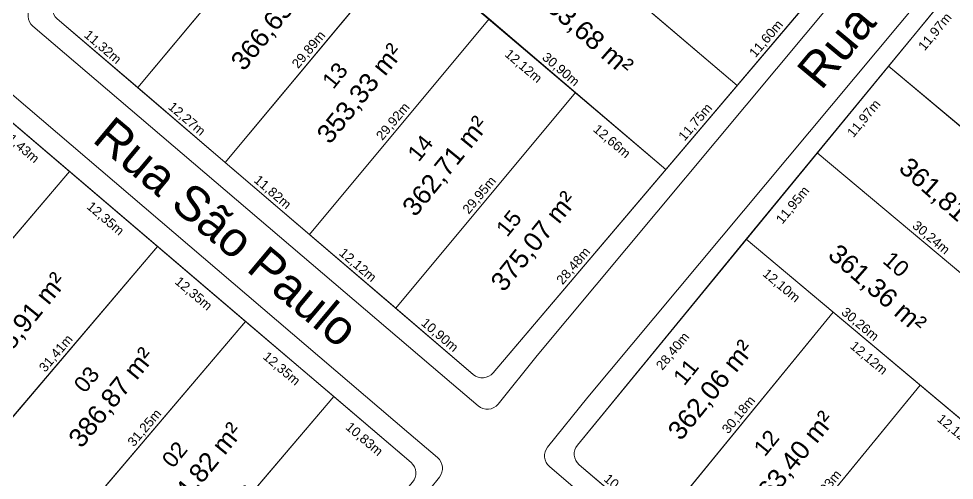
# Model space of a CAD drawing. Header units: metres. Extents: x 3808 to 8215, y 2374 to 6187.
# Drawn here: x 5240.5 to 5340.4, y 3562.7 to 3612 of the extents above; entities that cross this region are included whole.
import ezdxf

# ---------------------------------------------------------------- set-up
doc = ezdxf.new("R2010")
doc.units = ezdxf.units.M
for name, color, linetype in [('Areas Lotes', 1, 'Continuous'), ('Calçada', 8, 'Continuous'), ('COTAS', 7, 'Continuous'), ('Lote', 7, 'Continuous'), ('Nome das Ruas', 7, 'Continuous'), ('Nº Lote', 7, 'Continuous'), ('quadras', 7, 'Continuous')]:
    doc.layers.add(name, color=color, linetype=linetype)
doc.styles.add('Arial', font='arial.ttf')
doc.dimstyles.new('Copy(2) of ISO-25', dxfattribs={"dimtxt": 1, "dimasz": 2.5, "dimexe": 1.25, "dimexo": 0.625, "dimgap": 0.2, "dimtad": 1, "dimtoh": 1, "dimlfac": 1, "dimzin": 1, "dimtxsty": 'Arial', "dimblk": 'NONE', "dimcen": 0, "dimse1": 1, "dimse2": 1, "dimsd1": 1, "dimsd2": 1, "dimclrt": 256, "dimaunit": 1, "dimadec": 3, "dimazin": 0, "dimtfac": 1, "dimtmove": 0, "dimatfit": 3, "dimldrblk": 'NONE', "dimfxl": 1, "dimtolj": 1, "dimtzin": 0, "dimarcsym": 0})

# ---------------------------------------------------------------- blocks, each defined once
blk = doc.blocks.new('*D8763')
at = {"layer": 'Defpoints', "color": 0, "linetype": 'Continuous', "transparency": 16777216}
for p in [(5300.337, 3564.405), (5308.472, 3557.506), (5308.472, 3557.506)]:
    blk.add_point(p, dxfattribs=at)
at = {"layer": 'COTAS', "linetype": 'Continuous', "lineweight": 5, "transparency": 16777216, "insert": (5304.922, 3561.566), "char_height": 1, "attachment_point": 5, "rotation": 319.69681, "style": 'Arial'}
blk.add_mtext('\\A1;10,67m', dxfattribs=at)
blk = doc.blocks.new('_None')
blk = doc.blocks.new('*D8775')
at = {"layer": 'Defpoints', "color": 0, "linetype": 'Continuous', "transparency": 16777216}
for p in [(5318.182, 3588.437), (5320.02, 3586.926), (5300.149, 3566.502)]:
    blk.add_point(p, dxfattribs=at)
at = {"layer": 'COTAS', "linetype": 'Continuous', "lineweight": 5, "transparency": 16777216, "insert": (5310.385, 3576.467), "char_height": 1, "attachment_point": 5, "rotation": 50.57562, "style": 'Arial'}
blk.add_mtext('\\A1;28,40m', dxfattribs=at)
blk = doc.blocks.new('*D8776')
at = {"layer": 'Defpoints', "color": 0, "linetype": 'Continuous', "transparency": 16777216}
for p in [(5325.768, 3597.664), (5327.606, 3596.153), (5318.182, 3588.437)]:
    blk.add_point(p, dxfattribs=at)
at = {"layer": 'COTAS', "linetype": 'Continuous', "lineweight": 5, "transparency": 16777216, "insert": (5323.194, 3592.048), "char_height": 1, "attachment_point": 5, "rotation": 50.57562, "style": 'Arial'}
blk.add_mtext('\\A1;11,95m', dxfattribs=at)
blk = doc.blocks.new('*D8777')
at = {"layer": 'Defpoints', "color": 0, "linetype": 'Continuous', "transparency": 16777216}
for p in [(5333.339, 3606.934), (5335.206, 3605.398), (5325.768, 3597.664)]:
    blk.add_point(p, dxfattribs=at)
at = {"layer": 'COTAS', "linetype": 'Continuous', "lineweight": 5, "transparency": 16777216, "insert": (5330.788, 3601.284), "char_height": 1, "attachment_point": 5, "rotation": 50.57562, "style": 'Arial'}
blk.add_mtext('\\A1;11,97m', dxfattribs=at)
blk = doc.blocks.new('*D8778')
at = {"layer": 'Defpoints', "color": 0, "linetype": 'Continuous', "transparency": 16777216}
for p in [(5340.968, 3616.153), (5342.806, 3614.642), (5333.339, 3606.934)]:
    blk.add_point(p, dxfattribs=at)
at = {"layer": 'COTAS', "linetype": 'Continuous', "lineweight": 5, "transparency": 16777216, "insert": (5338.388, 3610.529), "char_height": 1, "attachment_point": 5, "rotation": 50.57562, "style": 'Arial'}
blk.add_mtext('\\A1;11,97m', dxfattribs=at)
blk = doc.blocks.new('*D8787')
at = {"layer": 'Defpoints', "color": 0, "linetype": 'Continuous', "transparency": 16777216}
for p in [(5327.602, 3580.845), (5327.602, 3580.845), (5308.472, 3557.506)]:
    blk.add_point(p, dxfattribs=at)
at = {"layer": 'COTAS', "linetype": 'Continuous', "lineweight": 5, "transparency": 16777216, "insert": (5317.417, 3569.683), "char_height": 1, "attachment_point": 5, "rotation": 50.66007, "style": 'Arial'}
blk.add_mtext('\\A1;30,18m', dxfattribs=at)
blk = doc.blocks.new('*D8788')
at = {"layer": 'Defpoints', "color": 0, "linetype": 'Continuous', "transparency": 16777216}
for p in [(5336.749, 3572.888), (5336.749, 3572.888), (5317.715, 3549.666)]:
    blk.add_point(p, dxfattribs=at)
at = {"layer": 'COTAS', "linetype": 'Continuous', "lineweight": 5, "transparency": 16777216, "insert": (5326.612, 3561.785), "char_height": 1, "attachment_point": 5, "rotation": 50.66007, "style": 'Arial'}
blk.add_mtext('\\A1;30,03m', dxfattribs=at)
blk = doc.blocks.new('*D8789')
at = {"layer": 'Defpoints', "color": 0, "linetype": 'Continuous', "transparency": 16777216}
for p in [(5346.04, 3565.107), (5346.04, 3565.107), (5326.958, 3541.827)]:
    blk.add_point(p, dxfattribs=at)
at = {"layer": 'COTAS', "linetype": 'Continuous', "lineweight": 5, "transparency": 16777216, "insert": (5335.879, 3553.975), "char_height": 1, "attachment_point": 5, "rotation": 50.66007, "style": 'Arial'}
blk.add_mtext('\\A1;30,10m', dxfattribs=at)
blk = doc.blocks.new('*D8791')
at = {"layer": 'Defpoints', "color": 0, "linetype": 'Continuous', "transparency": 16777216}
for p in [(5318.182, 3588.437), (5327.457, 3580.669), (5326.02, 3578.953)]:
    blk.add_point(p, dxfattribs=at)
at = {"layer": 'COTAS', "linetype": 'Continuous', "lineweight": 5, "transparency": 16777216, "insert": (5321.896, 3583.45), "char_height": 1, "attachment_point": 5, "rotation": 320.0554, "style": 'Arial'}
blk.add_mtext('\\A1;12,10m', dxfattribs=at)
blk = doc.blocks.new('*D8792')
at = {"layer": 'Defpoints', "color": 0, "linetype": 'Continuous', "transparency": 16777216}
for p in [(5327.457, 3580.669), (5336.749, 3572.888), (5335.359, 3571.228)]:
    blk.add_point(p, dxfattribs=at)
at = {"layer": 'COTAS', "linetype": 'Continuous', "lineweight": 5, "transparency": 16777216, "insert": (5331.227, 3575.733), "char_height": 1, "attachment_point": 5, "rotation": 320.0554, "style": 'Arial'}
blk.add_mtext('\\A1;12,12m', dxfattribs=at)
blk = doc.blocks.new('*D8793')
at = {"layer": 'Defpoints', "color": 0, "linetype": 'Continuous', "transparency": 16777216}
for p in [(5336.749, 3572.888), (5346.04, 3565.107), (5344.65, 3563.448)]:
    blk.add_point(p, dxfattribs=at)
at = {"layer": 'COTAS', "linetype": 'Continuous', "lineweight": 5, "transparency": 16777216, "insert": (5340.519, 3567.952), "char_height": 1, "attachment_point": 5, "rotation": 320.0554, "style": 'Arial'}
blk.add_mtext('\\A1;12,12m', dxfattribs=at)
blk = doc.blocks.new('*D8801')
at = {"layer": 'Defpoints', "color": 0, "linetype": 'Continuous', "transparency": 16777216}
for p in [(5325.768, 3597.664), (5348.954, 3578.247), (5348.954, 3578.247)]:
    blk.add_point(p, dxfattribs=at)
at = {"layer": 'COTAS', "linetype": 'Continuous', "lineweight": 5, "transparency": 16777216, "insert": (5337.876, 3588.57), "char_height": 1, "attachment_point": 5, "rotation": 320.0554, "style": 'Arial'}
blk.add_mtext('\\A1;30,24m', dxfattribs=at)
blk = doc.blocks.new('*D8803')
at = {"layer": 'Defpoints', "color": 0, "linetype": 'Continuous', "transparency": 16777216}
for p in [(5333.368, 3606.909), (5356.541, 3587.503), (5356.541, 3587.503)]:
    blk.add_point(p, dxfattribs=at)
at = {"layer": 'COTAS', "linetype": 'Continuous', "lineweight": 5, "transparency": 16777216, "insert": (5345.469, 3597.82), "char_height": 1, "attachment_point": 5, "rotation": 320.0554, "style": 'Arial'}
blk.add_mtext('\\A1;30,23m', dxfattribs=at)
blk = doc.blocks.new('*D8809')
at = {"layer": 'Defpoints', "color": 0, "linetype": 'Continuous', "transparency": 16777216}
for p in [(5318.182, 3588.437), (5341.382, 3569.008), (5341.382, 3569.008)]:
    blk.add_point(p, dxfattribs=at)
at = {"layer": 'COTAS', "linetype": 'Continuous', "lineweight": 5, "transparency": 16777216, "insert": (5330.296, 3579.336), "char_height": 1, "attachment_point": 5, "rotation": 320.0554, "style": 'Arial'}
blk.add_mtext('\\A1;30,26m', dxfattribs=at)
blk = doc.blocks.new('*D8822')
at = {"layer": 'Defpoints', "color": 0, "linetype": 'Continuous', "transparency": 16777216}
for p in [(5244.604, 3611.959), (5253.212, 3604.61), (5253.212, 3604.61)]:
    blk.add_point(p, dxfattribs=at)
at = {"layer": 'COTAS', "linetype": 'Continuous', "lineweight": 5, "transparency": 16777216, "insert": (5249.428, 3608.894), "char_height": 1, "attachment_point": 5, "rotation": 319.51121, "style": 'Arial'}
blk.add_mtext('\\A1;11,32m', dxfattribs=at)
blk = doc.blocks.new('*D8823')
at = {"layer": 'Defpoints', "color": 0, "linetype": 'Continuous', "transparency": 16777216}
for p in [(5253.212, 3604.61), (5262.548, 3596.64), (5262.548, 3596.64)]:
    blk.add_point(p, dxfattribs=at)
at = {"layer": 'COTAS', "linetype": 'Continuous', "lineweight": 5, "transparency": 16777216, "insert": (5258.4, 3601.234), "char_height": 1, "attachment_point": 5, "rotation": 319.51121, "style": 'Arial'}
blk.add_mtext('\\A1;12,27m', dxfattribs=at)
blk = doc.blocks.new('*D8824')
at = {"layer": 'Defpoints', "color": 0, "linetype": 'Continuous', "transparency": 16777216}
for p in [(5262.548, 3596.64), (5271.535, 3588.968), (5271.535, 3588.968)]:
    blk.add_point(p, dxfattribs=at)
at = {"layer": 'COTAS', "linetype": 'Continuous', "lineweight": 5, "transparency": 16777216, "insert": (5267.561, 3593.413), "char_height": 1, "attachment_point": 5, "rotation": 319.51121, "style": 'Arial'}
blk.add_mtext('\\A1;11,82m', dxfattribs=at)
blk = doc.blocks.new('*D8825')
at = {"layer": 'Defpoints', "color": 0, "linetype": 'Continuous', "transparency": 16777216}
for p in [(5271.535, 3588.968), (5280.75, 3581.1), (5280.75, 3581.1)]:
    blk.add_point(p, dxfattribs=at)
at = {"layer": 'COTAS', "linetype": 'Continuous', "lineweight": 5, "transparency": 16777216, "insert": (5276.662, 3585.643), "char_height": 1, "attachment_point": 5, "rotation": 319.51121, "style": 'Arial'}
blk.add_mtext('\\A1;12,12m', dxfattribs=at)
blk = doc.blocks.new('*D8826')
at = {"layer": 'Defpoints', "color": 0, "linetype": 'Continuous', "transparency": 16777216}
for p in [(5280.75, 3581.1), (5289.037, 3574.025), (5289.037, 3574.025)]:
    blk.add_point(p, dxfattribs=at)
at = {"layer": 'COTAS', "linetype": 'Continuous', "lineweight": 5, "transparency": 16777216, "insert": (5285.414, 3578.172), "char_height": 1, "attachment_point": 5, "rotation": 319.51121, "style": 'Arial'}
blk.add_mtext('\\A1;10,90m', dxfattribs=at)
blk = doc.blocks.new('*D8827')
at = {"layer": 'Defpoints', "color": 0, "linetype": 'Continuous', "transparency": 16777216}
for p in [(5309.601, 3595.896), (5309.601, 3595.896), (5291.154, 3574.194)]:
    blk.add_point(p, dxfattribs=at)
at = {"layer": 'COTAS', "linetype": 'Continuous', "lineweight": 5, "transparency": 16777216, "insert": (5299.767, 3585.564), "char_height": 1, "attachment_point": 5, "rotation": 49.63522, "style": 'Arial'}
blk.add_mtext('\\A1;28,48m', dxfattribs=at)
blk = doc.blocks.new('*D8828')
at = {"layer": 'Defpoints', "color": 0, "linetype": 'Continuous', "transparency": 16777216}
for p in [(5317.211, 3604.849), (5317.211, 3604.849), (5309.601, 3595.896)]:
    blk.add_point(p, dxfattribs=at)
at = {"layer": 'COTAS', "linetype": 'Continuous', "lineweight": 5, "transparency": 16777216, "insert": (5312.795, 3600.891), "char_height": 1, "attachment_point": 5, "rotation": 49.63522, "style": 'Arial'}
blk.add_mtext('\\A1;11,75m', dxfattribs=at)
blk = doc.blocks.new('*D8829')
at = {"layer": 'Defpoints', "color": 0, "linetype": 'Continuous', "transparency": 16777216}
for p in [(5324.724, 3613.688), (5324.724, 3613.688), (5317.211, 3604.849)]:
    blk.add_point(p, dxfattribs=at)
at = {"layer": 'COTAS', "linetype": 'Continuous', "lineweight": 5, "transparency": 16777216, "insert": (5320.357, 3609.787), "char_height": 1, "attachment_point": 5, "rotation": 49.63522, "style": 'Arial'}
blk.add_mtext('\\A1;11,60m', dxfattribs=at)
blk = doc.blocks.new('*D8845')
at = {"layer": 'Defpoints', "color": 0, "linetype": 'Continuous', "transparency": 16777216}
for p in [(5272.346, 3627.526), (5272.346, 3627.526), (5253.212, 3604.61)]:
    blk.add_point(p, dxfattribs=at)
at = {"layer": 'COTAS', "linetype": 'Continuous', "lineweight": 5, "transparency": 16777216, "insert": (5262.165, 3616.581), "char_height": 1, "attachment_point": 5, "rotation": 50.13886, "style": 'Arial'}
blk.add_mtext('\\A1;29,85m', dxfattribs=at)
blk = doc.blocks.new('*D8846')
at = {"layer": 'Defpoints', "color": 0, "linetype": 'Continuous', "transparency": 16777216}
for p in [(5281.703, 3619.581), (5281.703, 3619.581), (5262.548, 3596.64)]:
    blk.add_point(p, dxfattribs=at)
at = {"layer": 'COTAS', "linetype": 'Continuous', "lineweight": 5, "transparency": 16777216, "insert": (5271.511, 3608.624), "char_height": 1, "attachment_point": 5, "rotation": 50.13886, "style": 'Arial'}
blk.add_mtext('\\A1;29,89m', dxfattribs=at)
blk = doc.blocks.new('*D8847')
at = {"layer": 'Defpoints', "color": 0, "linetype": 'Continuous', "transparency": 16777216}
for p in [(5290.711, 3611.934), (5290.711, 3611.934), (5271.535, 3588.968)]:
    blk.add_point(p, dxfattribs=at)
at = {"layer": 'COTAS', "linetype": 'Continuous', "lineweight": 5, "transparency": 16777216, "insert": (5280.508, 3600.964), "char_height": 1, "attachment_point": 5, "rotation": 50.13886, "style": 'Arial'}
blk.add_mtext('\\A1;29,92m', dxfattribs=at)
blk = doc.blocks.new('*D8848')
at = {"layer": 'Defpoints', "color": 0, "linetype": 'Continuous', "transparency": 16777216}
for p in [(5299.947, 3604.092), (5299.947, 3604.092), (5280.75, 3581.1)]:
    blk.add_point(p, dxfattribs=at)
at = {"layer": 'COTAS', "linetype": 'Continuous', "lineweight": 5, "transparency": 16777216, "insert": (5289.734, 3593.109), "char_height": 1, "attachment_point": 5, "rotation": 50.13886, "style": 'Arial'}
blk.add_mtext('\\A1;29,95m', dxfattribs=at)
blk = doc.blocks.new('*D8856')
at = {"layer": 'Defpoints', "color": 0, "linetype": 'Continuous', "transparency": 16777216}
for p in [(5281.703, 3619.581), (5290.711, 3611.934), (5289.209, 3610.165)]:
    blk.add_point(p, dxfattribs=at)
at = {"layer": 'COTAS', "linetype": 'Continuous', "lineweight": 5, "transparency": 16777216, "insert": (5285.224, 3614.599), "char_height": 1, "attachment_point": 5, "rotation": 319.66841, "style": 'Arial'}
blk.add_mtext('\\A1;11,82m', dxfattribs=at)
blk = doc.blocks.new('*D8857')
at = {"layer": 'Defpoints', "color": 0, "linetype": 'Continuous', "transparency": 16777216}
for p in [(5290.711, 3611.934), (5299.947, 3604.092), (5298.445, 3602.323)]:
    blk.add_point(p, dxfattribs=at)
at = {"layer": 'COTAS', "linetype": 'Continuous', "lineweight": 5, "transparency": 16777216, "insert": (5294.346, 3606.854), "char_height": 1, "attachment_point": 5, "rotation": 319.66841, "style": 'Arial'}
blk.add_mtext('\\A1;12,12m', dxfattribs=at)
blk = doc.blocks.new('*D8858')
at = {"layer": 'Defpoints', "color": 0, "linetype": 'Continuous', "transparency": 16777216}
for p in [(5299.947, 3604.092), (5309.601, 3595.896), (5308.099, 3594.127)]:
    blk.add_point(p, dxfattribs=at)
at = {"layer": 'COTAS', "linetype": 'Continuous', "lineweight": 5, "transparency": 16777216, "insert": (5303.79, 3598.836), "char_height": 1, "attachment_point": 5, "rotation": 319.66841, "style": 'Arial'}
blk.add_mtext('\\A1;12,66m', dxfattribs=at)
blk = doc.blocks.new('*D8860')
at = {"layer": 'Defpoints', "color": 0, "linetype": 'Continuous', "transparency": 16777216}
for p in [(5286.045, 3615.895), (5309.601, 3595.896), (5309.601, 3595.896)]:
    blk.add_point(p, dxfattribs=at)
at = {"layer": 'COTAS', "linetype": 'Continuous', "lineweight": 5, "transparency": 16777216, "insert": (5298.341, 3606.506), "char_height": 1, "attachment_point": 5, "rotation": 319.66841, "style": 'Arial'}
blk.add_mtext('\\A1;30,90m', dxfattribs=at)
blk = doc.blocks.new('*D8862')
at = {"layer": 'Defpoints', "color": 0, "linetype": 'Continuous', "transparency": 16777216}
for p in [(5293.576, 3624.915), (5317.211, 3604.849), (5317.211, 3604.849)]:
    blk.add_point(p, dxfattribs=at)
at = {"layer": 'COTAS', "linetype": 'Continuous', "lineweight": 5, "transparency": 16777216, "insert": (5305.912, 3615.492), "char_height": 1, "attachment_point": 5, "rotation": 319.66841, "style": 'Arial'}
blk.add_mtext('\\A1;31,00m', dxfattribs=at)
blk = doc.blocks.new('*D1531')
at = {"layer": 'Defpoints', "color": 0, "linetype": 'Continuous', "transparency": 16777216}
for p in [(5237.213, 3603.076), (5245.919, 3595.668), (5244.494, 3593.993)]:
    blk.add_point(p, dxfattribs=at)
at = {"layer": 'COTAS', "linetype": 'Continuous', "lineweight": 5, "transparency": 16777216, "insert": (5240.66, 3598.307), "char_height": 1, "attachment_point": 5, "rotation": 319.60398, "style": 'Arial'}
blk.add_mtext('\\A1;11,43m', dxfattribs=at)
blk = doc.blocks.new('*D1532')
at = {"layer": 'Defpoints', "color": 0, "linetype": 'Continuous', "transparency": 16777216}
for p in [(5245.919, 3595.668), (5255.324, 3587.665), (5253.898, 3585.99)]:
    blk.add_point(p, dxfattribs=at)
at = {"layer": 'COTAS', "linetype": 'Continuous', "lineweight": 5, "transparency": 16777216, "insert": (5249.715, 3590.601), "char_height": 1, "attachment_point": 5, "rotation": 319.60398, "style": 'Arial'}
blk.add_mtext('\\A1;12,35m', dxfattribs=at)
blk = doc.blocks.new('*D1533')
at = {"layer": 'Defpoints', "color": 0, "linetype": 'Continuous', "transparency": 16777216}
for p in [(5255.324, 3587.665), (5264.728, 3579.662), (5263.303, 3577.987)]:
    blk.add_point(p, dxfattribs=at)
at = {"layer": 'COTAS', "linetype": 'Continuous', "lineweight": 5, "transparency": 16777216, "insert": (5259.12, 3582.598), "char_height": 1, "attachment_point": 5, "rotation": 319.60398, "style": 'Arial'}
blk.add_mtext('\\A1;12,35m', dxfattribs=at)
blk = doc.blocks.new('*D1534')
at = {"layer": 'Defpoints', "color": 0, "linetype": 'Continuous', "transparency": 16777216}
for p in [(5264.728, 3579.662), (5274.133, 3571.659), (5272.707, 3569.984)]:
    blk.add_point(p, dxfattribs=at)
at = {"layer": 'COTAS', "linetype": 'Continuous', "lineweight": 5, "transparency": 16777216, "insert": (5268.524, 3574.596), "char_height": 1, "attachment_point": 5, "rotation": 319.60398, "style": 'Arial'}
blk.add_mtext('\\A1;12,35m', dxfattribs=at)
blk = doc.blocks.new('*D1535')
at = {"layer": 'Defpoints', "color": 0, "linetype": 'Continuous', "transparency": 16777216}
for p in [(5274.133, 3571.659), (5282.383, 3564.639), (5280.958, 3562.963)]:
    blk.add_point(p, dxfattribs=at)
at = {"layer": 'COTAS', "linetype": 'Continuous', "lineweight": 5, "transparency": 16777216, "insert": (5277.352, 3567.084), "char_height": 1, "attachment_point": 5, "rotation": 319.60398, "style": 'Arial'}
blk.add_mtext('\\A1;10,83m', dxfattribs=at)
blk = doc.blocks.new('*D1538')
at = {"layer": 'Defpoints', "color": 0, "linetype": 'Continuous', "transparency": 16777216}
for p in [(5234.943, 3563.763), (5244.455, 3555.886), (5244.455, 3555.886)]:
    blk.add_point(p, dxfattribs=at)
at = {"layer": 'COTAS', "linetype": 'Continuous', "lineweight": 5, "transparency": 16777216, "insert": (5240.21, 3560.441), "char_height": 1, "attachment_point": 5, "rotation": 320.3722, "style": 'Arial'}
blk.add_mtext('\\A1;12,35m', dxfattribs=at)
blk = doc.blocks.new('*D1541')
at = {"layer": 'Defpoints', "color": 0, "linetype": 'Continuous', "transparency": 16777216}
for p in [(5245.919, 3595.668), (5245.919, 3595.668), (5225.431, 3571.64)]:
    blk.add_point(p, dxfattribs=at)
at = {"layer": 'COTAS', "linetype": 'Continuous', "lineweight": 5, "transparency": 16777216, "insert": (5235.066, 3584.173), "char_height": 1, "attachment_point": 5, "rotation": 49.54722, "style": 'Arial'}
blk.add_mtext('\\A1;31,58m', dxfattribs=at)
blk = doc.blocks.new('*D1542')
at = {"layer": 'Defpoints', "color": 0, "linetype": 'Continuous', "transparency": 16777216}
for p in [(5255.324, 3587.665), (5255.324, 3587.665), (5234.943, 3563.763)]:
    blk.add_point(p, dxfattribs=at)
at = {"layer": 'COTAS', "linetype": 'Continuous', "lineweight": 5, "transparency": 16777216, "insert": (5244.524, 3576.233), "char_height": 1, "attachment_point": 5, "rotation": 49.54722, "style": 'Arial'}
blk.add_mtext('\\A1;31,41m', dxfattribs=at)
blk = doc.blocks.new('*D1543')
at = {"layer": 'Defpoints', "color": 0, "linetype": 'Continuous', "transparency": 16777216}
for p in [(5264.728, 3579.662), (5264.728, 3579.662), (5244.455, 3555.886)]:
    blk.add_point(p, dxfattribs=at)
at = {"layer": 'COTAS', "linetype": 'Continuous', "lineweight": 5, "transparency": 16777216, "insert": (5253.982, 3568.294), "char_height": 1, "attachment_point": 5, "rotation": 49.54722, "style": 'Arial'}
blk.add_mtext('\\A1;31,25m', dxfattribs=at)
blk = doc.blocks.new('*D1544')
at = {"layer": 'Defpoints', "color": 0, "linetype": 'Continuous', "transparency": 16777216}
for p in [(5274.133, 3571.659), (5274.133, 3571.659), (5253.967, 3548.009)]:
    blk.add_point(p, dxfattribs=at)
at = {"layer": 'COTAS', "linetype": 'Continuous', "lineweight": 5, "transparency": 16777216, "insert": (5263.441, 3560.354), "char_height": 1, "attachment_point": 5, "rotation": 49.54722, "style": 'Arial'}
blk.add_mtext('\\A1;31,08m', dxfattribs=at)

msp = doc.modelspace()

# ---------------------------------------------------------------- linework, layer by layer
at = {"layer": 'Calçada', "linetype": 'Continuous', "lineweight": 5}
for p, q in [((5366.359, 3660.388), (5295.864, 3576.061)), ((5301.276, 3571.62), (5371.73, 3655.899)), ((5286.696, 3573.09), (5242.015, 3611.173)), ((5282.161, 3567.758), (5237.517, 3605.809)), ((5295.864, 3576.061), (5291.685, 3570.873)), ((5289.546, 3570.67), (5286.696, 3573.09)), ((5296.974, 3566.28), (5301.276, 3571.62)), ((5285.213, 3565.166), (5282.161, 3567.758)), ((5300.463, 3561.401), (5297.172, 3564.196)), ((5281.174, 3557.822), (5285.41, 3563.082))]:
    msp.add_line(p, q, dxfattribs=at)
for centre, start, end in [((5242.988, 3612.315), 140.5151, 229.5576), ((5290.517, 3571.813), 229.66685, 321.1508), ((5298.142, 3565.339), 141.1508, 229.66685), ((5284.242, 3564.023), 321.1508, 49.66686)]:
    msp.add_arc(centre, 1.5, start, end, dxfattribs=at)
at = {"layer": 'Lote', "linetype": 'Continuous', "lineweight": 5}
for p, q in [((5262.445, 3635.931), (5309.601, 3595.896)), ((5253.212, 3604.61), (5272.346, 3627.526)), ((5293.576, 3624.915), (5317.211, 3604.849)), ((5262.548, 3596.64), (5281.703, 3619.581)), ((5271.535, 3588.968), (5290.711, 3611.934)), ((5333.368, 3606.909), (5333.339, 3606.934)), ((5356.541, 3587.503), (5333.339, 3606.934)), ((5280.75, 3581.1), (5299.947, 3604.092)), ((5348.954, 3578.247), (5325.768, 3597.664)), ((5225.431, 3571.64), (5245.919, 3595.668)), ((5364.581, 3549.579), (5318.182, 3588.437)), ((5234.943, 3563.763), (5255.324, 3587.665)), ((5308.472, 3557.506), (5327.457, 3580.669)), ((5244.455, 3555.886), (5264.728, 3579.662)), ((5317.715, 3549.666), (5336.749, 3572.888)), ((5253.967, 3548.009), (5274.133, 3571.659))]:
    msp.add_line(p, q, dxfattribs=at)
at = {"layer": 'Lote', "linetype": 'Continuous', "lineweight": 5, "flags": 128}
for points in [[(5272.346, 3627.526), (5262.445, 3635.931), (5244.421, 3614.054, 0.409091), (5244.604, 3611.959), (5253.212, 3604.61)], [(5245.919, 3595.668), (5237.213, 3603.076, 0.419569), (5235.081, 3602.885), (5215.919, 3579.516), (5225.431, 3571.64)], [(5280.75, 3581.1), (5289.037, 3574.025, 0.414848), (5291.154, 3574.194), (5309.601, 3595.896), (5299.947, 3604.092)], [(5327.457, 3580.669), (5318.182, 3588.437), (5300.149, 3566.502, 0.409728), (5300.337, 3564.405), (5308.472, 3557.506)], [(5253.967, 3548.009), (5263.523, 3540.096), (5282.555, 3562.526, 0.413799), (5282.383, 3564.639), (5274.133, 3571.659)]]:
    msp.add_lwpolyline(points, format="xyb", close=True, dxfattribs=at)
for points in [[(5317.211, 3604.849), (5324.724, 3613.688), (5301.012, 3633.82), (5293.576, 3624.915)], [(5281.703, 3619.581), (5272.346, 3627.526), (5253.212, 3604.61), (5262.548, 3596.64)], [(5293.576, 3624.915), (5286.045, 3615.895), (5309.601, 3595.896), (5317.211, 3604.849)], [(5290.711, 3611.934), (5281.703, 3619.581), (5262.548, 3596.64), (5271.535, 3588.968)], [(5299.947, 3604.092), (5290.711, 3611.934), (5271.535, 3588.968), (5280.75, 3581.1)], [(5333.368, 3606.909), (5325.768, 3597.664), (5348.954, 3578.247), (5356.541, 3587.503)], [(5341.382, 3569.008), (5348.954, 3578.247), (5325.768, 3597.664), (5318.182, 3588.437)], [(5234.943, 3563.763), (5255.324, 3587.665), (5245.919, 3595.668), (5225.431, 3571.64)], [(5234.943, 3563.763), (5239.955, 3559.613), (5244.455, 3555.886), (5264.728, 3579.662), (5255.324, 3587.665)], [(5336.749, 3572.888), (5327.457, 3580.669), (5308.472, 3557.506), (5317.715, 3549.666)], [(5244.455, 3555.886), (5253.967, 3548.009), (5274.133, 3571.659), (5264.728, 3579.662)], [(5317.715, 3549.666), (5326.958, 3541.827), (5346.04, 3565.107), (5336.749, 3572.888)]]:
    msp.add_lwpolyline(points, close=True, dxfattribs=at)
msp.add_lwpolyline([(5361.875, 3598.644), (5340.968, 3616.153), (5333.368, 3606.909), (5356.541, 3587.503), (5362.265, 3594.487)], dxfattribs=at)
at = {"layer": 'quadras', "linetype": 'Continuous', "lineweight": 5}
for p, q in [((5367.554, 3664.076), (5291.154, 3574.194)), ((5300.149, 3566.502), (5374.3, 3656.697)), ((5289.037, 3574.025), (5244.604, 3611.959)), ((5282.383, 3564.639), (5237.213, 3603.076)), ((5344.279, 3527.136), (5300.337, 3564.405))]:
    msp.add_line(p, q, dxfattribs=at)
for centre, start, end in [((5290.011, 3575.166), 229.51121, 319.63522), ((5301.307, 3565.549), 140.57562, 229.69681), ((5281.411, 3563.496), 319.68513, 49.60398)]:
    msp.add_arc(centre, 1.5, start, end, dxfattribs=at)

# ---------------------------------------------------------------- texts
at = {"layer": 'Areas Lotes', "color": 1, "lineweight": 5, "style": 'Arial'}
for s, rotation, p in [('366,63 m²', 50.94257, (5264.528, 3606.275)), ('363,68 m²', 318.90341, (5295.489, 3614.064)), ('353,33 m²', 50.94257, (5273.711, 3598.48)), ('362,71 m²', 50.94257, (5282.833, 3590.735)), ('361,81 m²', 318.90341, (5334.338, 3595.84)), ('375,07 m²', 50.94257, (5292.278, 3582.716)), ('361,36 m²', 318.90341, (5326.778, 3586.59)), ('388,91 m²', 50.94257, (5237.786, 3574.066)), ('362,06 m²', 50.94257, (5311.186, 3566.859)), ('386,87 m²', 50.94257, (5247.19, 3566.063)), ('363,40 m²', 50.94257, (5319.788, 3559.293)), ('384,82 m²', 50.94257, (5256.595, 3558.061))]:
    msp.add_text(s, height=2.0071, rotation=rotation, dxfattribs=at).set_placement(p)
at = {"layer": 'Nome das Ruas', "lineweight": 5, "style": 'Arial'}
for s, height, rotation, p in [('Rua Recife', 3.6842, 50.27315, (5326.178, 3604.221, 190.804)), ('Rua São Paulo', 3.68425, 320.03046, (5248.227, 3598.938, 190.804))]:
    msp.add_text(s, height=height, rotation=rotation, dxfattribs=at).set_placement(p)
at = {"layer": 'Nº Lote', "lineweight": 5, "style": 'Arial'}
for s, rotation, p in [('13', 50.94257, (5274.081, 3604.354, 1.156)), ('14', 50.94257, (5283.203, 3596.61, 1.156)), ('15', 50.94257, (5292.648, 3588.591, 1.156)), ('10', 318.90341, (5332.636, 3586.011, 1.156)), ('11', 50.94257, (5311.556, 3572.733, 1.156)), ('03', 50.94257, (5247.561, 3571.938, 1.156)), ('12', 50.94257, (5320.158, 3565.168, 1.156)), ('02', 50.94257, (5256.965, 3563.935, 1.156))]:
    msp.add_text(s, height=1.706, rotation=rotation, dxfattribs=at).set_placement(p)

# ---------------------------------------------------------------- dimensions: what is measured, and where the dimension line sits
at = {"layer": 'COTAS', "linetype": 'Continuous', "lineweight": 5}
for p1, p2, distance, picture, middle in [((5253.212, 3604.61), (5272.346, 3627.526), 0, '*D8845', (5262.165, 3616.581)), ((5293.576, 3624.915), (5317.211, 3604.849), 0, '*D8862', (5305.912, 3615.492)), ((5262.548, 3596.64), (5281.703, 3619.581), 0, '*D8846', (5271.511, 3608.624)), ((5286.045, 3615.895), (5309.601, 3595.896), 0, '*D8860', (5298.341, 3606.506)), ((5244.604, 3611.959), (5253.212, 3604.61), 0, '*D8822', (5249.428, 3608.894)), ((5271.535, 3588.968), (5290.711, 3611.934), 0, '*D8847', (5280.508, 3600.964)), ((5333.368, 3606.909), (5356.541, 3587.503), 0, '*D8803', (5345.469, 3597.82)), ((5280.75, 3581.1), (5299.947, 3604.092), 0, '*D8848', (5289.734, 3593.109)), ((5237.213, 3603.076), (5245.919, 3595.668), -2.2, '*D1531', (5240.66, 3598.307)), ((5325.768, 3597.664), (5348.954, 3578.247), 0, '*D8801', (5337.876, 3588.57)), ((5225.431, 3571.64), (5245.919, 3595.668), 0, '*D1541', (5235.066, 3584.173)), ((5291.154, 3574.194), (5309.601, 3595.896), 0, '*D8827', (5299.767, 3585.564)), ((5300.149, 3566.502), (5318.182, 3588.437), -2.379, '*D8775', (5310.385, 3576.467)), ((5318.182, 3588.437), (5327.457, 3580.669), -2.239, '*D8791', (5321.896, 3583.45)), ((5318.182, 3588.437), (5341.382, 3569.008), 0, '*D8809', (5330.296, 3579.336)), ((5234.943, 3563.763), (5255.324, 3587.665), 0, '*D1542', (5244.524, 3576.233)), ((5308.472, 3557.506), (5327.602, 3580.845), 0, '*D8787', (5317.417, 3569.683)), ((5327.457, 3580.669), (5336.749, 3572.888), -2.165, '*D8792', (5331.227, 3575.733)), ((5244.455, 3555.886), (5264.728, 3579.662), 0, '*D1543', (5253.982, 3568.294)), ((5317.715, 3549.666), (5336.749, 3572.888), 0, '*D8788', (5326.612, 3561.785)), ((5253.967, 3548.009), (5274.133, 3571.659), 0, '*D1544', (5263.441, 3560.354)), ((5300.337, 3564.405), (5308.472, 3557.506), 0, '*D8763', (5304.922, 3561.566)), ((5326.958, 3541.827), (5346.04, 3565.107), 0, '*D8789', (5335.879, 3553.975))]:
    dim = msp.add_aligned_dim(p1=p1, p2=p2, distance=distance, dimstyle='Copy(2) of ISO-25', override={"dimpost": 'm'}, dxfattribs=at)
    dim.commit()
    dim.dimension.update_dxf_attribs({"geometry": picture, "text_midpoint": middle})
for base, p1, p2, angle, picture, middle in [((5289.209, 3610.165), (5281.703, 3619.581), (5290.711, 3611.934), 139.66841, '*D8856', (5285.224, 3614.599)), ((5342.806, 3614.642), (5333.339, 3606.934), (5340.968, 3616.153), 230.57562, '*D8778', (5338.388, 3610.529)), ((5324.724, 3613.688), (5317.211, 3604.849), (5324.724, 3613.688), 229.63522, '*D8829', (5320.357, 3609.787)), ((5298.445, 3602.323), (5290.711, 3611.934), (5299.947, 3604.092), 139.66841, '*D8857', (5294.346, 3606.854)), ((5335.206, 3605.398), (5325.768, 3597.664), (5333.339, 3606.934), 230.57562, '*D8777', (5330.788, 3601.284)), ((5262.5479, 3596.6401), (5253.2124, 3604.6102), (5262.5479, 3596.6401), 139.51121, '*D8823', (5258.4002, 3601.2343)), ((5317.211, 3604.849), (5309.601, 3595.896), (5317.211, 3604.849), 229.63522, '*D8828', (5312.795, 3600.891)), ((5308.099, 3594.127), (5299.947, 3604.092), (5309.601, 3595.896), 139.66841, '*D8858', (5303.79, 3598.836)), ((5327.606, 3596.153), (5318.182, 3588.437), (5325.768, 3597.664), 230.57562, '*D8776', (5323.194, 3592.048)), ((5271.535, 3588.968), (5262.548, 3596.64), (5271.535, 3588.968), 139.51121, '*D8824', (5267.561, 3593.413)), ((5253.898, 3585.99), (5245.919, 3595.668), (5255.324, 3587.665), 139.60398, '*D1532', (5249.715, 3590.601)), ((5280.75, 3581.1), (5271.535, 3588.968), (5280.75, 3581.1), 139.51121, '*D8825', (5276.662, 3585.643)), ((5263.303, 3577.987), (5255.324, 3587.665), (5264.728, 3579.662), 139.60398, '*D1533', (5259.12, 3582.598)), ((5289.037, 3574.025), (5280.75, 3581.1), (5289.037, 3574.025), 139.51121, '*D8826', (5285.414, 3578.172)), ((5272.707, 3569.984), (5264.728, 3579.662), (5274.133, 3571.659), 139.60398, '*D1534', (5268.524, 3574.596)), ((5344.65, 3563.448), (5336.749, 3572.888), (5346.04, 3565.107), 140.0554, '*D8793', (5340.519, 3567.952)), ((5280.958, 3562.963), (5274.133, 3571.659), (5282.383, 3564.639), 139.60398, '*D1535', (5277.352, 3567.084)), ((5244.455, 3555.886), (5234.943, 3563.763), (5244.455, 3555.886), 140.3722, '*D1538', (5240.21, 3560.441))]:
    dim = msp.add_linear_dim(base=base, p1=p1, p2=p2, angle=angle, dimstyle='Copy(2) of ISO-25', override={"dimpost": 'm', "dimtmove": 1}, dxfattribs=at)
    dim.commit()
    dim.dimension.update_dxf_attribs({"geometry": picture, "text_midpoint": middle})

doc.saveas('drawing.dxf')
